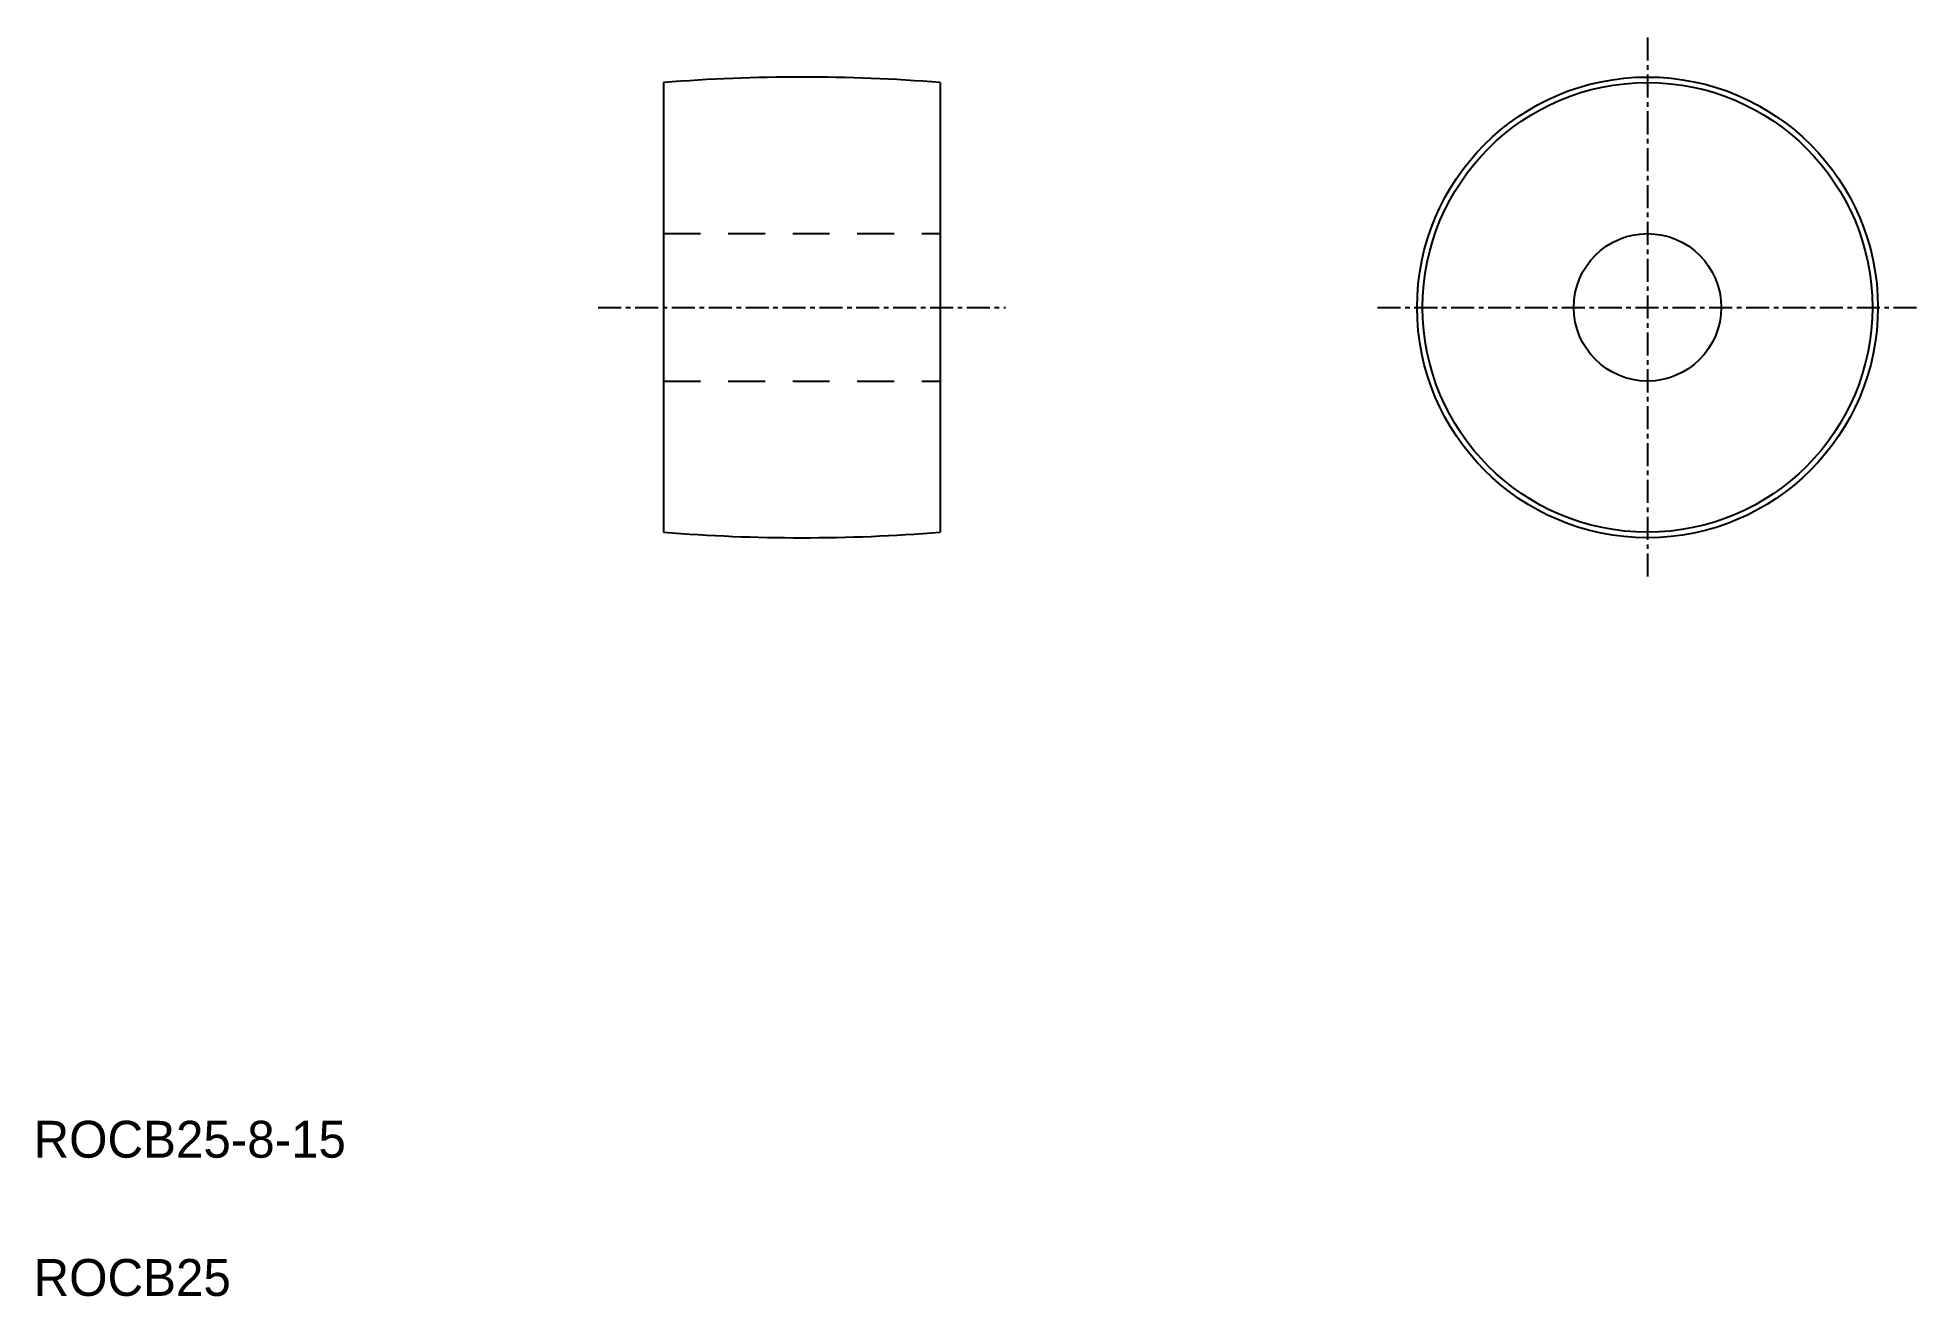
# Model space of a CAD drawing. Extents: x 5 to 107, y 5 to 73.
import ezdxf

# ---------------------------------------------------------------- set-up
doc = ezdxf.new("R2010")
doc.units = 0
doc.linetypes.add('CENTER', pattern=[2, 1.25, -0.25, 0.25, -0.25])
doc.linetypes.add('DASHED', pattern=[3.5, 2, -1.5])
doc.layers.get('0').update_dxf_attribs({"linetype": 'CONTINUOUS'})
doc.layers.add('CENTER', color=1, linetype='CENTER')

msp = doc.modelspace()

# ---------------------------------------------------------------- linework, layer by layer
at = {"color": 7, "linetype": 'CONTINUOUS'}
for p, q in [((39.18, 70.84), (39.18, 46.44)), ((54.18, 70.84), (54.18, 46.44))]:
    msp.add_line(p, q, dxfattribs=at)
at = {"color": 3, "linetype": 'DASHED'}
for p, q in [((39.18, 62.64), (54.18, 62.64)), ((39.18, 54.64), (54.18, 54.64))]:
    msp.add_line(p, q, dxfattribs=at)
at = {"color": 7, "linetype": 'CONTINUOUS'}
for radius in [12.5, 12.2, 4]:
    msp.add_circle((92.55, 58.64), radius, dxfattribs=at)
for centre, start, end in [((46.68, -22.76), 85.4188, 94.5812), ((46.68, 140.04), 265.4188, 274.5812)]:
    msp.add_arc(centre, 93.9, start, end, dxfattribs=at)
at = {"layer": 'CENTER', "color": 1, "linetype": 'CENTER'}
for p, q in [((92.55, 73.28), (92.55, 43.99)), ((35.63, 58.64), (57.73, 58.64)), ((77.9, 58.64), (107.19, 58.64))]:
    msp.add_line(p, q, dxfattribs=at)

# ---------------------------------------------------------------- texts
at = {"color": 7, "linetype": 'CONTINUOUS'}
for s, p in [('ROCB25-8-15', (5, 12.5)), ('ROCB25', (5, 5))]:
    msp.add_text(s, height=2, dxfattribs=at).set_placement(p)

doc.saveas('drawing.dxf')
